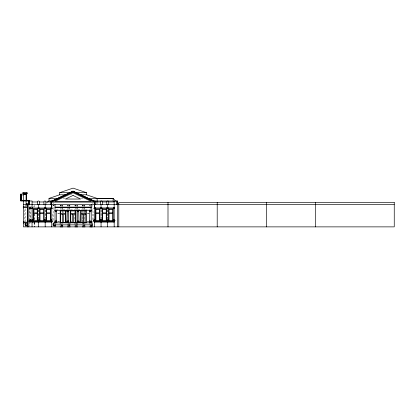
<?xml version="1.0" encoding="UTF-8"?>
<svg xmlns="http://www.w3.org/2000/svg" width="415" height="415" viewBox="0 0 415 415"><rect width="100%" height="100%" fill="white"/><g stroke="black" fill="none" stroke-linecap="round" stroke-linejoin="round"><path stroke-width="0.31" stroke-dasharray="2.08 1.56" d="M25.564 225.205L25.559 224.074C24.454 223.794 24.848 225.76 25.886 225.122M25.595 205.192L25.595 205.664L26.534 205.664L25.455 205.425M26.228 205.192L26.155 205.43M29.605 220.796L29.605 220.09M30.29 220.796L29.89 208.382M28.754 221.833L30.492 221.833L30.554 221.086L30.451 220.796L28.682 220.796M30.492 221.833L30.497 221.262L29.32 221.356M29.714 219.836L30.461 219.836L30.575 221.179L28.604 221.179M30.477 207.889L30.528 208.646M30.611 220.713C29.512 221.345 31.452 219.639 30.139 219.836M93.65 221.828L93.603 219.836L93.966 219.836M93.78 207.92L93.883 208.652M93.847 220.796L93.842 220.09M30.518 208.278C30.503 207.225 30.689 209.041 29.626 208.382M53.494 223.664L53.125 223.664L53.514 205.228M60.486 209.674L60.538 207.132M60.549 206.499L60.574 205.228M67.889 209.674L67.941 207.132M67.956 206.499L67.982 205.228M75.291 209.674L75.343 207.132M75.359 206.499L75.385 205.228M82.45 221.755L82.476 220.484M82.632 212.854L82.684 210.312M82.699 209.674L82.751 207.132M82.761 206.499L82.787 205.228M90.102 209.674L90.154 207.132M90.164 206.499L90.19 205.228M25.305 221.755L25.642 206.499M93.707 219.836L93.894 211.562M62.764 205.425L60.066 205.425M70.166 205.425L67.469 205.425M77.569 205.425L76.827 205.658M84.971 205.425L82.274 205.425M92.379 205.425L91.886 205.658M52.581 221.828L52.674 221.086M62.831 226.108C60.849 226.523 57.265 225.485 63.018 225.672M67.5 226.108L70.254 225.957M74.902 226.108C76.879 226.517 80.494 225.48 74.716 225.677M82.31 226.108C84.287 226.517 87.881 225.48 82.123 225.677M92.446 226.108C82.948 226.014 99.211 225.044 89.707 226.108M70.244 226.108L70.394 225.672L67.313 225.677M77.647 226.108L74.85 225.957M85.049 226.108L85.137 225.817M62.961 225.817L59.942 225.677M85.2 225.672L82.18 225.822M30.606 220.666L30.632 220.215M62.888 225.957L59.999 225.822M92.504 225.957L89.656 225.957M30.404 208.652L30.591 208.543M30.606 220.033L30.326 220.095M30.549 221.179L28.645 221.262M30.508 207.92L30.508 208.211L29.481 208.206L30.279 208.206M55.963 225.677L52.845 225.677L55.812 225.454M26.659 225.677L25.045 225.677L25.237 225.205L26.664 225.205M25.045 225.677L27.546 225.459M31.12 207.853L31.12 208.278M115.168 220.713L115.168 220.121M24.993 224.193L26.503 224.084M31.109 220.095L31.13 220.744L31.13 219.836M59.905 224.121L63.018 224.121M67.313 224.121L70.425 224.121M74.716 224.121L77.828 224.121M82.118 224.121L82.227 223.664L85.241 223.867L82.18 224.074M89.521 224.121L90.335 224.074M91.824 225.117C93.1 225.802 93.095 223.379 91.824 224.069M55.465 224.074L52.907 224.074L52.793 225.003L53.649 225.122M70.311 223.659C71.266 224.105 66.467 224.09 67.422 223.664M77.75 224.069L77.75 223.669L77.719 224.079L74.71 223.924L77.709 223.659M82.227 223.664L82.227 224.079M89.635 223.664L89.635 224.079L89.635 223.664L90.377 223.664M92.555 224.069L92.555 223.669L91.798 223.659M93.78 208.278L93.806 208.652M60.014 223.664L60.019 224.079L60.014 223.664C60.875 222.756 63.661 224.38 62.909 223.659M93.603 219.836L93.603 220.095M53.986 223.664C53.172 223.12 52.228 224.282 53.494 224.079M30.482 208.211L30.508 207.925L28.905 207.92M30.03 208.382L30.259 219.836M30.404 208.361L30.591 208.47M28.884 220.09L30.674 220.22M70.519 194.785L71.795 194.785M63.127 198.406L65.051 198.406M81.091 198.406L83.016 198.406M75.618 205.658L74.871 205.425L77.434 205.658M82.455 205.192L82.414 205.658L82.409 205.192M54.126 205.658L53.089 205.425M60.242 205.192L60.201 205.658L60.201 205.192M89.681 205.425L90.169 205.658M54.432 205.664L53.26 205.664L53.224 205.192M29.673 206.919L32.297 206.919M32.915 206.919L34.212 206.919M29.673 207.267L31.021 207.267M29.434 207.816L30.518 207.822M29.408 208.065L30.518 208.065M29.434 208.309L30.518 208.309M29.802 208.382L30.279 208.652L29.481 208.652L30.113 208.652M56.207 209.368L59.952 209.368M62.987 209.368L67.355 209.368M70.394 209.368L74.762 209.368M77.797 209.368L82.165 209.368M85.2 209.368L89.567 209.368M24.298 209.751L24.469 222.175M57.768 213.362L59.656 213.362M87.383 213.362L89.272 213.362M57.768 213.658L59.656 213.658M87.383 213.658L89.272 213.658M29.46 219.836L30.362 219.836L30.056 219.836M29.714 220.095L30.196 220.1M29.818 220.09L30.643 220.168M29.569 220.744L30.088 220.744M28.661 220.951L30.606 221.091L28.568 221.086M57.768 221.221L59.656 221.221M70.69 221.221L71.945 221.221M87.383 221.221L88.644 221.221M57.457 221.517L59.952 221.517M87.072 221.517L89.567 221.517M29.626 222.175L31.021 222.175M29.626 222.912L34.212 222.912M26.046 223.664L26.503 223.664L25.097 223.69L25.486 224.084M26.15 223.664C24.584 222.959 24.635 225.983 26.259 225.117M53.82 223.664L54.619 223.664M54.147 223.664L53.265 223.664M25.709 224.079L26.425 224.079M52.923 224.074L54.183 224.079M67.37 224.074L68.34 224.079M69.393 224.079L70.363 224.069M26.664 224.074L25.284 224.084M53.54 224.084L53.872 224.084M54.396 225.122C53.078 225.947 52.077 224.022 53.338 223.664M90.548 225.205L92.135 225.2L92.14 224.069M55.781 225.205L53.027 225.459M74.778 225.822L77.776 225.817M25.108 225.822L26.659 225.822M52.887 225.677L55.906 225.822M67.438 225.957L70.332 225.817L67.412 225.822M82.253 225.957L85.106 225.957M25.185 225.962L26.659 225.957M55.838 225.957L52.933 225.822M25.216 225.957L26.659 226.113M52.949 225.822L53.027 226.113L54.681 226.113M25.357 226.113L26.451 226.113M93.966 220.095L93.479 220.215L93.603 220.739M30.3 220.095L30.425 220.095M93.572 220.739L93.847 220.739M95.466 221.086L93.541 221.086L93.65 221.356M93.572 221.179L95.434 221.179M25.486 223.664L25.777 223.664M53.649 224.074L52.964 224.084M92.524 223.659L92.576 225.117M74.793 224.074L74.825 223.664M85.231 224.121L85.122 223.659M92.452 225.2L92.633 225.672M67.515 205.425L67.645 205.658L67.645 205.192M89.863 205.425L89.977 205.658L89.977 205.192M82.461 205.425L82.575 205.658L82.575 205.192M75.053 205.425L75.172 205.658L75.172 205.192M67.65 205.425L67.769 205.658L67.769 205.192M60.248 205.425L60.362 205.658L60.362 205.192M91.948 205.223L92.047 209.674M92.057 210.312L92.358 223.659M84.541 205.223L84.572 206.494M84.587 207.132L84.639 209.674M84.655 210.312L84.712 212.854M84.727 213.486L84.909 221.755M77.138 205.223L77.169 206.494M77.18 207.132L77.237 209.674M69.736 205.223L69.761 206.494M69.777 207.132L69.834 209.674M62.333 205.223L62.359 206.494M62.375 207.132L62.432 209.674M62.442 210.312L62.499 212.854M52.394 214.109L52.508 219.198M89.858 205.192L89.816 205.658M107.651 209.85L107.651 218.679M107.589 209.85L107.589 218.679M101.089 209.85L101.089 218.679M101.027 209.85L101.027 218.679M97.131 202.774L97.131 203.941M92.944 202.816L92.944 204.087M84.644 205.166L84.644 206.452M84.608 223.68L84.608 226.237M84.447 208.382L84.447 210.903M84.447 211.536L84.447 212.796M83.799 205.166L83.799 206.452M83.768 222.399L83.768 226.237M83.54 208.382L83.54 210.903M83.54 211.536L83.54 212.796M82.165 213.201L82.165 221.517M77.237 205.166L77.237 206.452M77.206 223.68L77.206 226.237M77.04 208.382L77.04 209.642M76.396 205.166L76.396 206.452M76.365 222.399L76.365 226.237M76.132 208.382L76.132 209.642M74.467 211.51L74.467 212.874M74.467 213.512L74.467 221.221M69.834 205.166L69.834 206.452M69.803 223.68L69.803 226.237M69.637 208.382L69.637 209.642M68.994 205.166L68.994 206.452M68.957 222.399L68.957 226.237M68.729 208.382L68.729 209.642M63.282 211.51L63.282 212.874M62.432 205.166L62.432 206.452M62.4 223.68L62.4 226.237M62.234 208.382L62.234 210.903M62.234 211.536L62.234 212.796M61.586 205.166L61.586 206.452M61.555 223.68L61.555 226.237M61.327 208.382L61.327 209.642M53.348 224.074L53.338 225.205M53.125 202.883L53.125 204.087M45.204 209.85L45.204 218.679M45.142 209.85L45.142 218.679M38.642 209.85L38.642 218.679M38.579 209.85L38.579 218.679M34.398 213.969L34.398 219.774M34.398 222.357L34.398 226.875M34.212 205.15L34.212 207.08M34.279 210.255L34.279 219.784M34.212 222.404L34.212 226.875M34.186 222.357L34.186 226.875M34.087 222.175L34.087 222.912M29.579 207.267L29.579 226.242M75.048 205.658L75.048 205.192L75.006 205.658"/><path stroke-width="0.62" d="M56.824 222.191L54.993 222.347L55.029 222.845L91.201 222.845L91.258 222.269M55.029 222.067L56.839 222.191L54.915 222.191M55.179 210.939L56.663 211.194L56.29 211.194M56.539 221.932L56.539 221.309L55.221 221.309M56.731 222.845L56.741 222.347M67.038 222.845L67.028 222.347M67.038 222.067C72.988 222.103 62.613 222.487 68.76 222.067M68.62 210.68C62.022 211.832 73.46 210.12 67.23 210.571C66.12 210.696 68.755 211.432 68.299 211.194M67.23 221.932L66.991 221.309L67.329 221.314M68.548 221.932L68.823 221.309L68.127 221.309M68.74 222.845L68.75 222.347M77.263 222.845L77.211 222.269M77.263 222.067L78.969 221.932L79.078 222.191L77.154 222.191L79.068 222.186L78.969 222.845M77.46 221.932L77.19 221.309L77.652 221.309M77.812 210.96L77.418 211.194L78.684 211.194M78.777 221.932L79.052 221.309L78.357 221.309M89.5 222.845C88.665 220.547 94.101 222.907 89.422 222.269M89.697 221.932L89.427 221.309L89.889 221.309M91.243 210.467L89.733 210.804C88.805 211.256 91.746 211.313 91.243 210.467L54.998 210.524M91.01 221.932L91.284 221.309M95.16 220.796L95.16 220.09M95.217 208.185C95.715 207.303 94.978 208.776 95.206 208.366M95.284 208.366C95.388 209.202 95.341 206.935 94.283 207.92M95.409 221.179L95.351 221.833L94.215 221.833M100.15 221.179L100.207 221.828L101.908 221.833L101.966 221.179M100.207 220.951L101.934 220.951M100.404 220.796L100.404 220.09M101.717 220.796L101.717 220.09M101.748 208.206L101.748 208.652L101.763 208.366M100.342 208.356C102.495 209.933 101.898 206.852 101.8 208.237M106.712 221.179L106.769 221.828L108.471 221.833L108.564 221.086M106.769 220.951C112.289 220.832 102.744 221.19 108.548 221.179M106.961 220.796L106.961 220.09M108.279 220.796L108.279 220.09M108.305 208.206L108.403 208.646L108.305 208.361M106.925 208.652C108.045 209.71 108.823 207.111 108.362 208.237M113.337 221.262L113.347 221.833L114.483 221.833M114.519 221.091C112.989 221.371 112.932 220.573 114.483 220.796M113.539 220.796L113.544 220.09M68.542 221.086L68.491 210.955L67.386 210.939L67.064 221.086M78.767 221.086L77.382 221.081L77.626 210.96L77.408 210.488L77.195 210.68M89.749 221.086L89.458 221.081L89.863 210.96M77.423 211.033L77.771 211.194M100.409 208.065C99.989 207.656 101.851 208.32 101.8 208.065M114.483 207.92C113.02 208.698 112.979 207.391 114.426 208.211M55.102 211.033L56.44 210.939M56.839 210.83L56.699 210.467L56.829 210.83M78.829 210.623C78.762 211.059 79.306 210.836 79.068 210.524C74.508 211.183 79.192 209.845 78.684 210.804M89.707 210.732L89.448 210.571M31.748 221.833L32.884 221.828L32.894 221.262M37.76 220.796L37.76 221.833L39.461 221.828L39.518 221.179M44.265 221.179L44.322 221.833L46.024 221.828L46.024 220.796M79.021 222.269L77.263 222.43M31.737 221.262L32.92 221.262L32.884 220.796M39.461 220.796L39.544 221.179L33.148 221.091L33.148 208.942L37.516 208.942L37.516 221.091M94.21 220.951L95.466 221.086L94.189 221.179M44.452 208.185C44.14 207.666 44.037 209.368 45.868 208.356M51.014 208.185C50.63 207.178 50.998 209.274 51.045 208.361M54.998 210.83L55.06 210.467M89.713 210.732L89.448 210.789M26.062 194.267L26.321 193.779A1.541 1.089 -90 0 1 26.534 193.603L26.529 192.985M27.017 192.985L27.017 193.603A1.541 1.089 -90 0 0 26.809 193.779C26.254 194.925 23.686 194.925 23.131 193.779A1.541 1.089 -90 0 0 22.924 193.603L22.924 192.985M39.306 208.356C34.819 208.906 40.297 206.883 39.306 208.237M52.077 208.652C50.599 209.471 50.557 207.225 51.948 207.92M51.242 201.757L51.595 202.115L94.47 202.115L94.874 201.742L73.035 191.424L51.195 201.742L51.195 201.425L73.035 191.108L94.874 201.425L73.035 191.299L51.195 201.425M108.362 208.065C102.697 207.625 111.931 208.927 106.946 208.065M56.616 210.68L55.2 210.68M67.915 210.804L67.246 210.623M78.897 210.55L77.434 210.68M32.054 226.875L32.074 200.99L20.916 200.99L20.989 193.961L21.435 194.199L21.435 200.3M67.194 210.804L67.266 211.194L67.194 210.939M44.239 221.179L44.317 220.796M50.801 221.179L52.02 220.951M106.655 221.086L108.491 220.951M91.035 210.804C88.39 209.741 90.112 212.169 90.766 211.194M77.154 222.191L79.089 222.186M20.989 193.961L20.75 200.616L29.366 200.616M37.926 208.361L37.926 208.652L37.926 208.206M44.483 208.361L44.483 208.652M108.325 208.646L108.325 208.366M89.578 210.462L89.453 210.784M46.952 202.297L49.006 201.021L52.855 201.021M51.595 202.115L73.035 191.989L94.47 202.115M49.006 201.021L49.006 198.406L59.672 194.785L59.672 192.659L73.071 188.125L86.47 192.659L86.47 194.785L97.131 198.406L97.131 202.193M95.263 208.652L94.335 208.652M101.82 208.652L100.44 208.652M56.482 210.955L56.528 221.086M78.694 221.081L78.964 221.081L78.72 210.955L77.766 210.939M89.635 221.081L90.921 221.086M90.849 221.086L91.253 221.081M56.445 221.314L56.616 221.314M66.991 221.885L67.422 221.885M67.048 221.314L67.422 221.309M91.253 221.314L90.594 221.309M91.108 210.939L90.003 210.939M77.392 221.081L77.652 221.086M56.684 221.885L55.88 221.885M68.698 221.885L67.889 221.885M91.253 221.885L90.351 221.885M59.672 192.659L70.519 192.659M75.623 192.659L86.47 192.659M22.924 193.603L27.017 193.603A1.095 1.095 0 0 0 26.57 194.199L26.57 200.653M26.57 194.199L23.375 194.199L23.375 226.875L394.25 226.875L394.25 202.479M59.672 194.785L66.052 194.785M80.09 194.785L86.47 194.785M21.243 194.884L23.375 194.884M49.006 198.406L57.991 198.406M87.508 198.406L113.134 198.406L115.749 201.228M97.131 198.479L113.134 198.479M20.989 200.3L29.366 200.3L29.366 201.062M93.282 201.021L113.134 201.021L114.167 201.659M32.074 201.97L37.495 201.97A0.97 0.97 0 0 1 38.46 200.985A0.97 0.97 0 0 1 39.43 201.97L39.425 204.528M39.425 201.97L43.943 201.97A0.97 0.97 0 0 1 44.908 200.985A0.97 0.97 0 0 1 45.883 201.97M51.361 204.528L51.361 200.99A0.975 0.975 0 0 0 50.402 201.97L45.873 201.97L45.873 204.528M94.869 204.528L94.869 200.99A0.975 0.975 0 0 1 95.829 201.97L100.357 201.97A0.97 0.97 0 0 1 101.322 200.985A0.97 0.97 0 0 1 102.292 201.97M108.735 204.528L108.735 201.97A0.97 0.97 0 0 0 107.77 200.985A0.97 0.97 0 0 0 106.8 201.97L102.287 201.97L102.287 204.528M108.735 201.97L114.156 201.97M394.25 202.468L118.794 202.479L118.794 226.875M28.723 203.433L26.57 203.433L26.57 204.528M23.375 204.528L394.25 204.528M27.587 206.919L23.199 206.919L23.199 207.267L27.717 207.267M55.029 207.101L91.201 207.101M55.029 207.552L91.201 207.552M31.748 207.92C33.599 207.749 32.878 208.361 31.805 208.206M32.002 208.065L51.766 207.957L51.766 204.528L51.735 226.875M114.146 207.957L94.464 207.957L94.464 204.528M37.822 208.206L39.332 208.206M50.941 208.206L52.077 208.206M31.805 208.361L32.754 208.356M51.896 208.361L50.941 208.361L50.946 208.646M31.716 208.382L32.479 208.382M38.113 208.382L39.119 208.382M44.753 208.382L45.681 208.382M51.185 208.382L52.083 208.382M32.728 208.652L31.805 208.652M37.822 208.652L39.332 208.652M44.384 208.652L45.889 208.652M55.906 210.804L55.257 210.804M78.144 210.804L77.2 210.675M90.382 210.804L89.728 210.804M90.19 211.194L89.63 211.194L89.624 210.55M31.665 219.836L32.92 219.836M37.708 219.836L39.503 219.836M44.27 219.836L46.06 219.836M50.827 219.836L52.083 219.836M31.665 220.095L32.961 220.09M37.677 220.09L39.539 220.09M44.239 220.09L46.096 220.09M50.796 220.09L52.057 220.095M32.93 220.739L31.748 220.796M37.713 220.744L39.508 220.739M44.27 220.744L46.065 220.739M50.796 220.744L52.015 220.796M31.742 220.951L32.904 220.951M37.739 220.951L39.482 220.951M44.296 220.951L46.044 220.951M31.711 221.086L32.998 221.086M37.646 221.086L39.575 221.086M44.208 221.086L46.138 221.086M50.765 221.086L52.051 221.086M56.243 221.086L56.71 221.081M67.505 221.081L67.163 221.081L68.387 221.086M68.257 221.086L68.62 221.086M31.722 221.179L32.961 221.179M46.101 221.179L39.71 221.091L39.71 208.942L44.078 208.942L44.078 221.091M52.041 221.179L46.267 221.091L46.267 208.942L50.635 208.942L50.635 221.091M56.373 221.086L55.345 221.086M37.724 221.262L39.498 221.262M44.286 221.262L46.06 221.262M50.822 221.179L52.025 221.262M31.748 221.356L32.884 221.356M37.76 221.356L39.461 221.356M44.317 221.356L46.024 221.356M50.869 221.262L52.015 221.356M56.118 221.309L56.539 221.309M67.23 221.309L68.548 221.309M77.46 221.309L78.777 221.309M91.01 221.309L89.464 221.314L90.024 221.314M52.015 221.833L50.879 221.833L50.879 221.356M77.465 221.885L77.19 221.885L77.652 221.885M32.054 221.828L51.735 221.828M78.113 221.885L79.052 221.885L78.591 221.885M94.496 221.828L114.177 221.828M32.054 221.973L51.735 221.973M94.496 221.973L114.177 221.973M55.003 222.067L56.751 222.067M89.479 222.067L91.227 222.067M27.561 222.175L23.25 222.175L23.375 222.912M66.924 222.191L68.854 222.191M89.386 222.191L91.316 222.191M54.946 222.269L56.808 222.269M66.955 222.269L68.817 222.269M77.232 222.347L79 222.347M89.464 222.347L91.238 222.347M55.029 222.43L56.731 222.43M67.038 222.43L68.74 222.43M89.5 222.43L91.201 222.43M23.25 222.912L27.561 222.912M55.029 224.863L91.201 224.863M60.092 226.87L62.841 226.87M67.495 226.87L70.244 226.87M74.897 226.87L77.647 226.87M82.305 226.87L85.049 226.87M89.707 226.87L92.457 226.87M94.532 208.065L95.243 208.065M113.528 208.065L114.229 208.065M94.335 208.206L95.289 208.206M94.335 208.361L95.289 208.361M106.925 208.356L108.408 208.361M113.477 208.361L114.426 208.361M113.477 208.652L114.426 208.652M94.345 219.836L95.403 219.836M100.171 219.836L101.96 219.836M106.728 219.836L108.523 219.836M113.311 219.836L114.338 219.836M94.283 220.09L95.434 220.09M100.134 220.09L101.991 220.09M106.691 220.09L108.554 220.09M113.269 220.09L114.441 220.095M94.501 220.744L95.434 220.744L94.215 220.796M100.129 220.739L101.991 220.744M106.691 220.739L108.554 220.744M113.269 220.744L114.441 220.744M113.326 220.951L114.488 220.951M94.179 221.086L95.466 221.086M100.093 221.086L102.023 221.086M55.413 221.086L55.143 221.081M113.254 221.086L114.509 221.179M55.278 221.086L54.988 221.081M94.205 221.262L95.388 221.262M100.171 221.262L101.945 221.262M106.733 221.262L108.507 221.262M114.493 221.262L113.29 221.179M55.413 221.309L55.055 221.314M78.658 221.314L78.824 221.314M100.207 221.356L101.914 221.356M106.769 221.356L108.471 221.356M113.347 221.356L114.483 221.361M94.215 221.356L95.351 221.356M89.889 221.885L89.427 221.885M117.253 203.568L118.794 204.528L117.051 202.645M51.071 220.09L51.071 220.796M45.826 220.09L45.826 220.796M44.514 220.09L44.514 220.796M39.269 220.09L39.264 220.796M37.952 220.09L37.952 220.796M32.686 220.09L32.686 220.796M315.613 202.479L315.613 226.875M266.409 202.479L266.409 226.875M217.206 202.479L217.206 226.875M167.997 202.479L167.997 226.875M117.44 226.875L117.44 200.99L114.156 200.99L114.177 226.875M117.326 200.99L117.326 204.528M116.584 200.99L116.584 204.528M113.134 198.406L113.134 201.021M107.62 221.828L107.62 226.875M107.584 204.528L107.589 207.957M106.805 201.97L106.805 204.528M101.058 221.828L101.058 226.875M101.027 204.528L101.027 207.957M100.357 201.97L100.357 204.528M95.834 201.97L95.834 204.528M94.47 201.425L94.496 226.875M91.201 204.528L91.201 226.875M86.31 210.457L86.31 222.881M80.593 210.457L80.593 222.881M75.976 210.457L75.976 222.881M73.035 191.108L73.035 191.989M70.254 210.457L70.254 222.881M65.912 210.457L65.912 222.881M60.196 210.457L60.196 222.881M55.029 204.528L55.029 226.875M51.595 201.425L51.595 204.528M50.397 201.97L50.397 204.528M45.204 204.528L45.204 207.957M45.173 221.828L45.173 226.875M43.943 201.97L43.943 204.528M38.647 204.528L38.642 207.957M38.616 221.828L38.616 226.875M37.495 201.97L37.495 204.528M29.647 200.99L29.647 204.528M28.905 200.99L28.905 204.528M28.791 200.99L28.791 226.875M27.551 204.528L27.551 226.875M27.437 204.528L27.437 226.875M26.083 194.199L26.083 204.528M23.437 207.583L23.437 207.988M23.437 221.729L23.437 222.175M20.916 194.884L20.916 200.99M20.75 194.277A0.591 0.591 0 0 1 20.916 194.511M45.826 207.998C45.946 208.88 46.309 207.412 45.826 207.998M44.431 208.065C46.215 208.781 46.215 207.344 44.431 208.065M22.856 192.897L27.219 192.985L22.856 192.897M73.035 192.778L54.754 201.41L91.316 201.41L73.035 192.778M73.035 195.434L65.404 199.039L80.666 199.039L73.035 195.434M99.963 208.942L95.595 208.942L95.595 221.091L99.963 221.091L99.963 208.942M106.52 208.942L102.152 208.942L102.152 221.091L106.52 221.091L106.52 208.942M113.082 208.942L108.714 208.942L108.714 221.091L113.082 221.091L113.082 208.942M37.22 209.238L33.444 209.238L33.444 212.937L37.22 212.937L37.22 209.238M43.783 209.238L40.001 209.238L40.001 212.937L43.783 212.937L43.783 209.238M50.34 209.238L46.563 209.238L46.563 212.937L50.34 212.937L50.34 209.238M99.667 209.238L95.891 209.238L95.891 212.937L99.667 212.937L99.667 209.238M106.23 209.238L102.448 209.238L102.448 212.937L106.23 212.937L106.23 209.238M112.787 209.238L109.01 209.238L109.01 212.937L112.787 212.937L112.787 209.238M65.409 210.965L60.699 210.965L60.699 213.689L65.409 213.689L65.409 210.965M75.473 210.965L70.758 210.965L70.758 213.689L75.473 213.689L75.473 210.965M85.806 210.965L81.096 210.965L81.096 213.689L85.806 213.689L85.806 210.965M37.22 213.232L33.444 213.232L33.444 220.796L37.22 220.796L37.22 213.232M43.783 213.232L40.001 213.232L40.001 220.796L43.783 220.796L43.783 213.232M50.34 213.232L46.563 213.232L46.563 220.796L50.34 220.796L50.34 213.232M99.667 213.232L95.891 213.232L95.891 220.796L99.667 220.796L99.667 213.232M106.23 213.232L102.448 213.232L102.448 220.796L106.23 220.796L106.23 213.232M112.787 213.232L109.01 213.232L109.01 220.796L112.787 220.796L112.787 213.232M62.644 214.207L60.699 214.207L60.699 222.378L62.644 222.378L62.644 214.207M65.409 214.207L63.464 214.207L63.464 222.378L65.409 222.378L65.409 214.207M72.708 214.207L70.758 214.207L70.758 222.378L72.708 222.378L72.708 214.207M75.473 214.207L73.522 214.207L73.522 222.378L75.473 222.378L75.473 214.207M83.042 214.207L81.096 214.207L81.096 222.378L83.042 222.378L83.042 214.207M85.806 214.207L83.861 214.207L83.861 222.378L85.806 222.378L85.806 214.207"/></g></svg>
